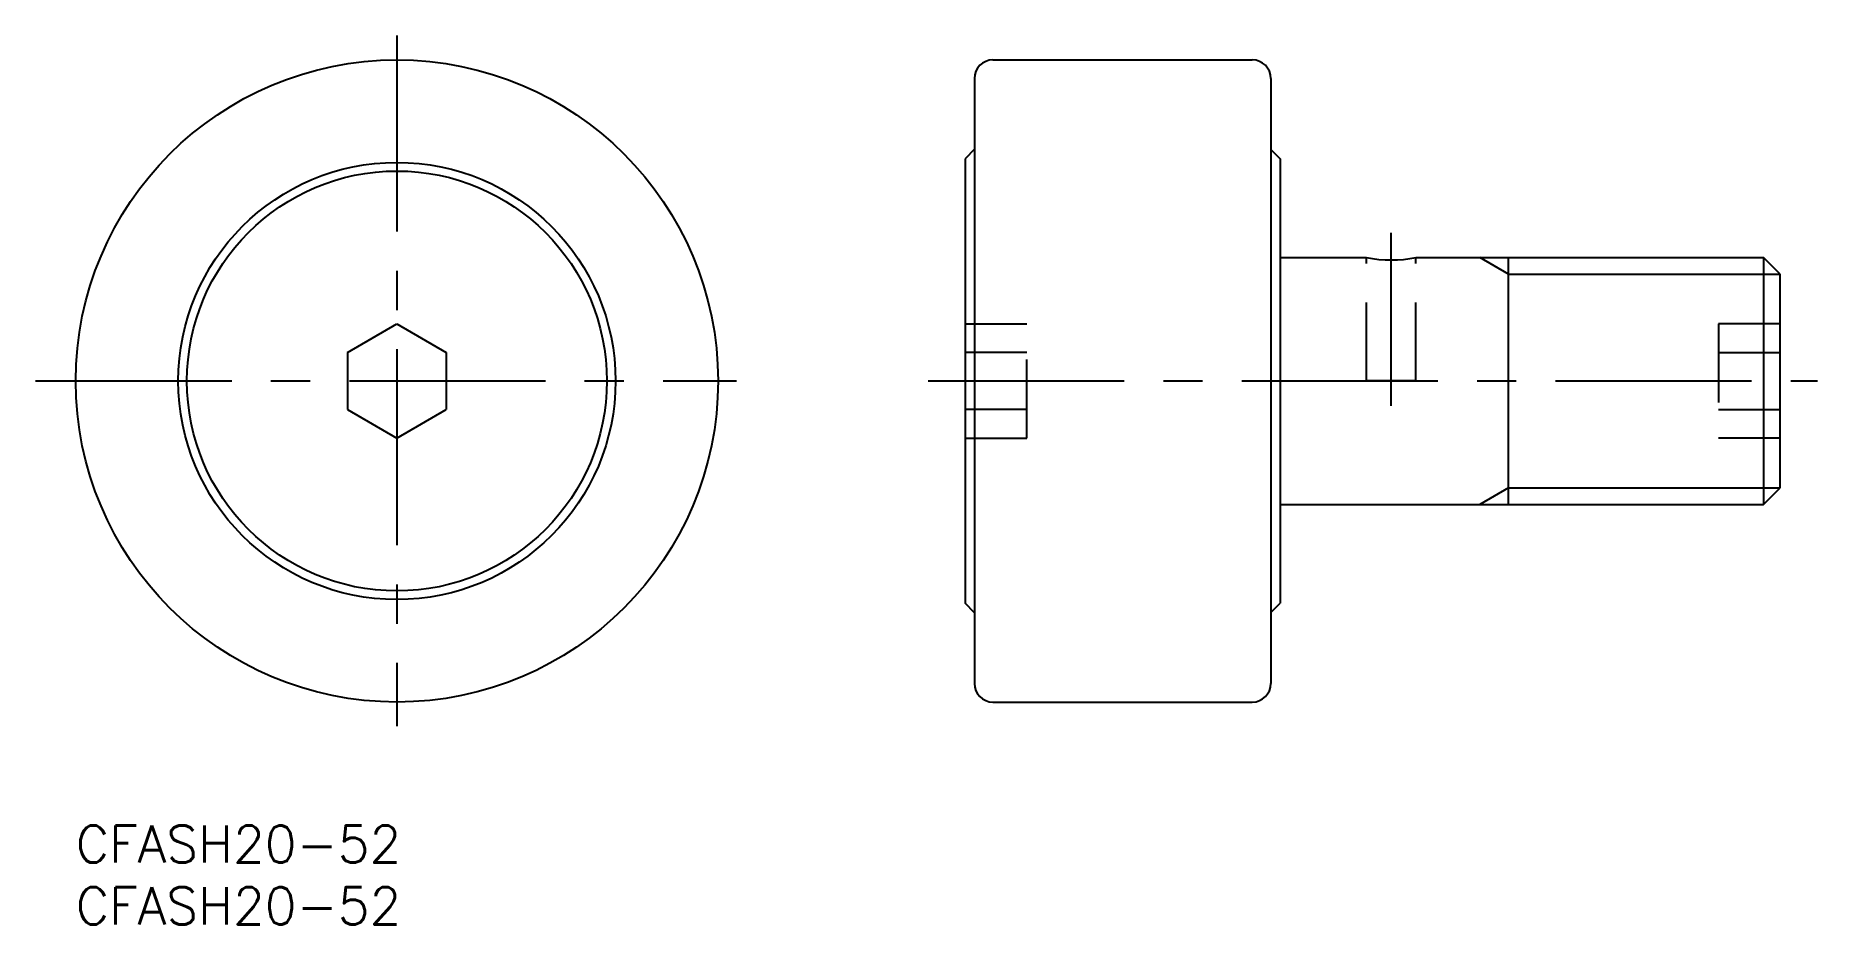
# Model space of a CAD drawing. Extents: x -3 to 141, y -8 to 64.
import ezdxf

# ---------------------------------------------------------------- set-up
doc = ezdxf.new("R2010")
doc.units = 0
doc.header["$LTSCALE"] = 0.5
doc.linetypes.add('CENTER', pattern=[50.8, 31.75, -6.35, 6.35, -6.35])
doc.linetypes.add('DASHED', pattern=[19.05, 12.7, -6.35])
for name, color, linetype in [('MSM_CENTER', 1, 'CENTER'), ('MSM_CONTINUOUS', 7, 'CONTINUOUS'), ('MSM_DASHED', 4, 'DASHED'), ('MSM_NARROW', 5, 'CONTINUOUS'), ('MSM_PART_NUMBER', 7, 'CONTINUOUS')]:
    doc.layers.add(name, color=color, linetype=linetype)
doc.styles.get("Standard").update_dxf_attribs({"font": 'txt.shx', "height": 3, "bigfont": 'bigfont.shx'})

# ---------------------------------------------------------------- blocks, each defined once
blk = doc.blocks.new('*U13')
at = {"layer": 'MSM_PART_NUMBER'}
blk.add_text('CFASH20-52', height=3, dxfattribs=at).set_placement((0, -3))
blk = doc.blocks.new('*U14')
at = {"layer": 'MSM_PART_NUMBER'}
blk.add_text('CFASH20-52', height=3, dxfattribs=at).set_placement((0, -8))

msp = doc.modelspace()

# ---------------------------------------------------------------- linework, layer by layer
at = {"layer": 'MSM_CENTER'}
for p, q in [((26, 63.97), (26, 8.04)), ((106.5, 34), (106.5, 48)), ((-3.25, 36), (53.5, 36)), ((69, 36), (141, 36))]:
    msp.add_line(p, q, dxfattribs=at)
at = {"layer": 'MSM_CONTINUOUS'}
for p, q in [((74.25, 62), (95.25, 62)), ((72.75, 60.5), (72.75, 11.5)), ((96.75, 60.5), (96.75, 11.5)), ((72.75, 54.76), (72, 54)), ((72, 54), (72, 18)), ((96.75, 54.75), (97.5, 54)), ((97.5, 54), (97.5, 18)), ((97.5, 46), (104.5, 46)), ((108.5, 46), (136.65, 46)), ((116, 26), (116, 46)), ((138, 44.65), (136.65, 46)), ((136.65, 46), (136.65, 26)), ((138, 27.35), (138, 44.65)), ((22, 38.31), (26, 40.62)), ((26, 40.62), (30, 38.31)), ((22, 38.31), (22, 33.69)), ((30, 38.31), (30, 33.69)), ((22, 33.69), (26, 31.38)), ((26, 31.38), (30, 33.69)), ((97.5, 26), (136.65, 26)), ((136.65, 26), (138, 27.35)), ((72.75, 17.24), (72, 18)), ((96.75, 17.25), (97.5, 18)), ((74.25, 10), (95.25, 10))]:
    msp.add_line(p, q, dxfattribs=at)
for radius in [26, 17.7, 17]:
    msp.add_circle((26, 36), radius, dxfattribs=at)
for centre, radius, start, end in [((74.25, 60.5), 1.5, 90, 180), ((95.25, 60.5), 1.5, 0, 90), ((106.5, 55.8), 10, 258.4625, 281.5375), ((74.25, 11.5), 1.5, 180, 270), ((95.25, 11.5), 1.5, 270, 0)]:
    msp.add_arc(centre, radius, start, end, dxfattribs=at)
at = {"layer": 'MSM_DASHED'}
for p, q in [((104.5, 36), (104.5, 46)), ((108.5, 36), (108.5, 46)), ((72, 40.62), (77, 40.62)), ((77, 31.38), (77, 40.62)), ((138, 40.62), (133, 40.62)), ((133, 40.62), (133, 31.38)), ((77, 38.31), (72, 38.31)), ((133, 38.31), (138, 38.31)), ((108.5, 36), (104.5, 36)), ((77, 33.69), (72, 33.69)), ((133, 33.69), (138, 33.69)), ((72, 31.38), (77, 31.38)), ((138, 31.38), (133, 31.38))]:
    msp.add_line(p, q, dxfattribs=at)
at = {"layer": 'MSM_NARROW'}
for p, q in [((116, 44.65), (113.66, 46)), ((116, 44.65), (138, 44.65)), ((116, 27.35), (113.66, 26)), ((116, 27.35), (138, 27.35))]:
    msp.add_line(p, q, dxfattribs=at)

# ---------------------------------------------------------------- block references
at = {"layer": 'MSM_CONTINUOUS'}
for name in ['*U13', '*U14']:
    msp.add_blockref(name, (0, 0), dxfattribs=at)

doc.saveas('drawing.dxf')
